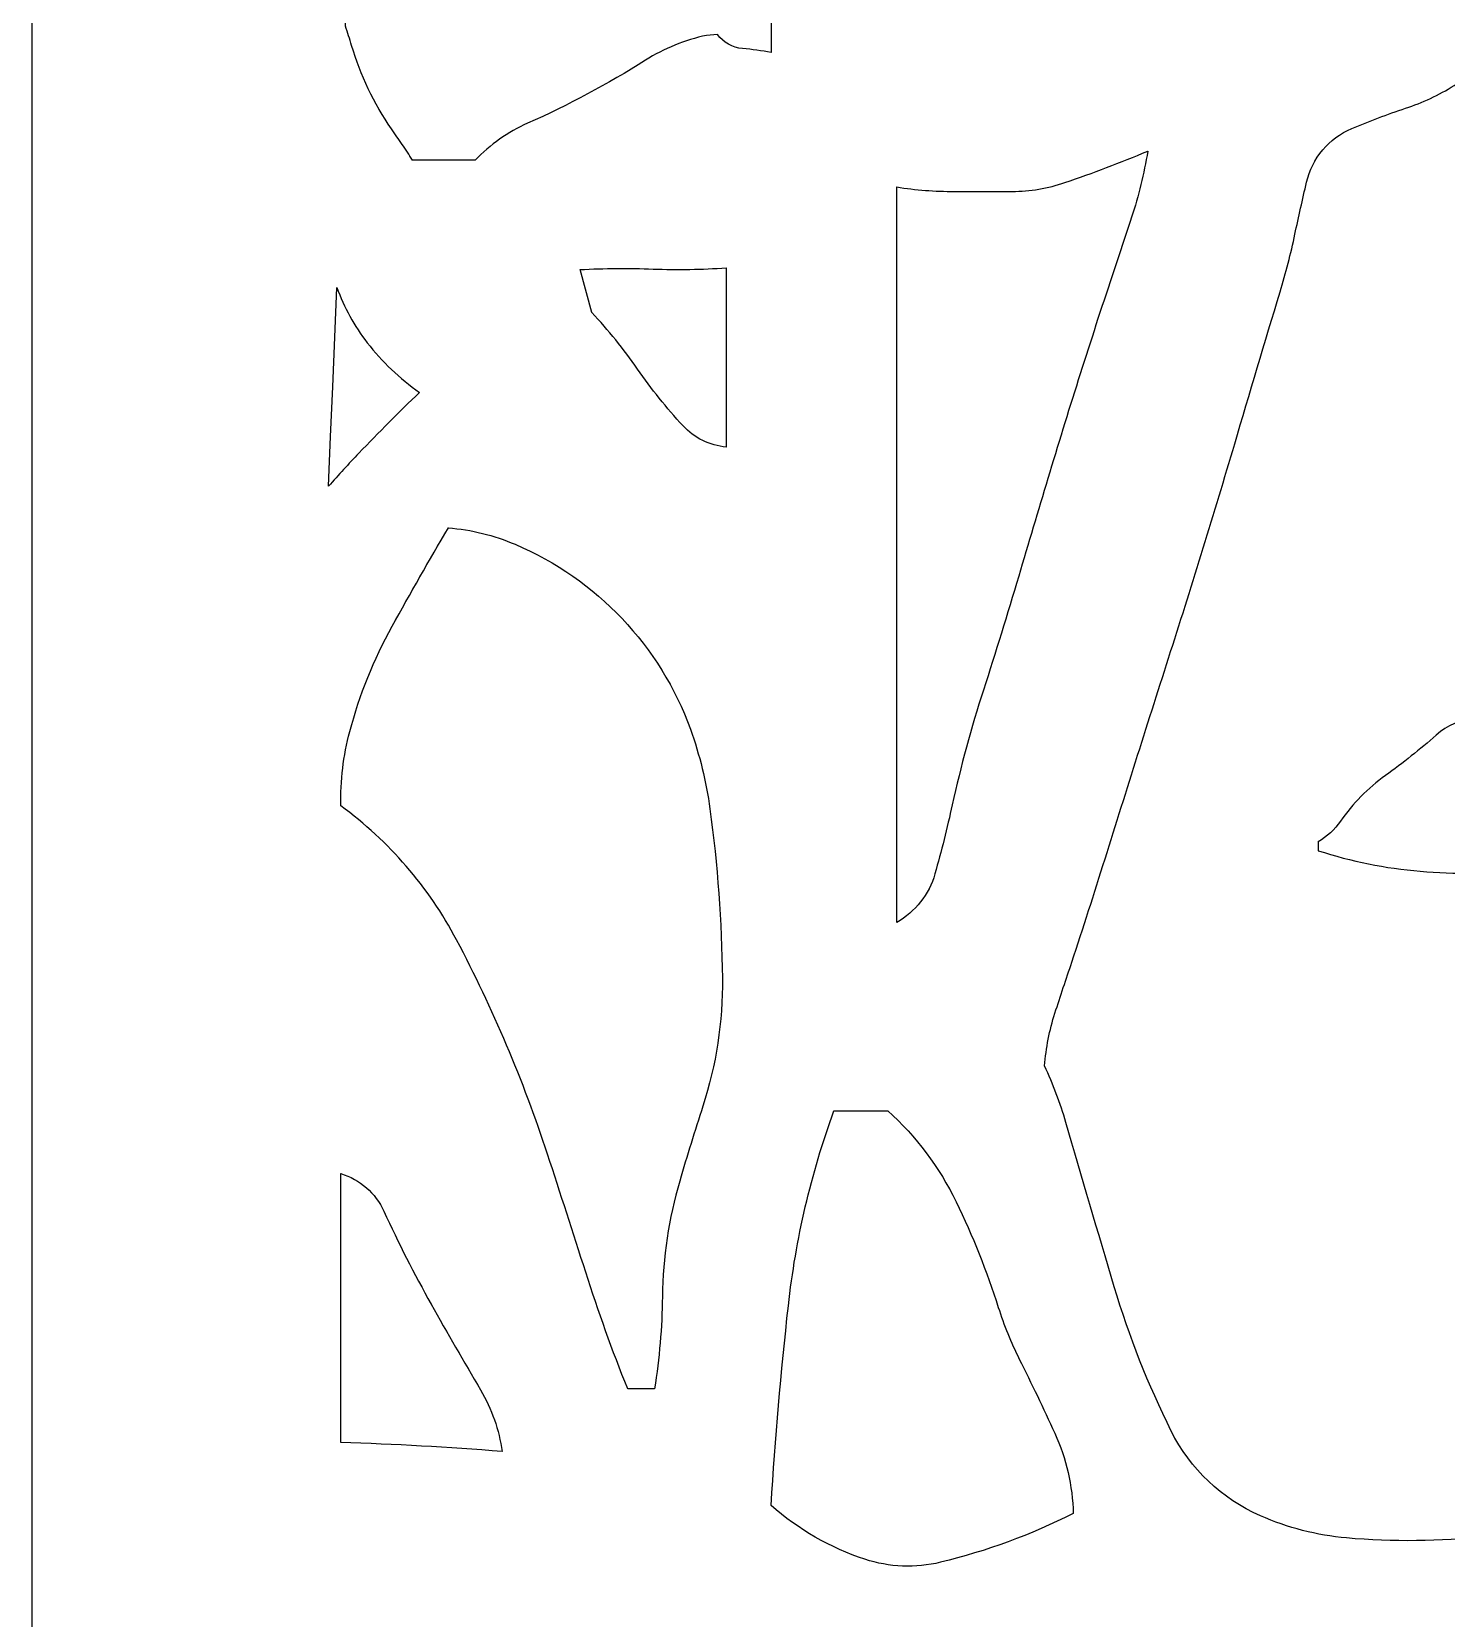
# Model space of a CAD drawing. Header units: centimetres. Extents: x -10 to 9.6, y -3.4 to 11.2.
# Drawn here: x -10.039 to -6.315, y 1.969 to 6.145 of the extents above; entities that cross this region are included whole.
import ezdxf

# ---------------------------------------------------------------- set-up
doc = ezdxf.new("R2010")
doc.units = ezdxf.units.CM
doc.header["$MEASUREMENT"] = 0
doc.layers.add('layer 1', color=7, linetype='Continuous')

msp = doc.modelspace()

# ---------------------------------------------------------------- linework, layer by layer
at = {"layer": 'layer 1', "color": 177}
for points, knots in [([(-10.03906, 11.19094), (-10.03906, 11.19094), (-0.70074, 11.19094), (-0.70074, 11.19094), (-0.70074, 11.19094), (-0.70074, 11.19094), (-0.70074, -3.4475), (-0.70074, -3.4475), (-0.70074, -3.4475), (-0.70074, -3.4475), (-10.03906, -3.4475), (-10.03906, -3.4475), (-10.03906, -3.4475), (-10.03906, -3.4475), (-10.03906, 11.19094), (-10.03906, 11.19094)], [0, 0, 0, 0, 0.2, 0.2, 0.2, 0.2, 0.4, 0.4, 0.4, 0.4, 0.6, 0.6, 0.6, 0.6, 1, 1, 1, 1]), ([(-9.03668, 5.80756), (-9.03668, 5.80756), (-8.87138, 5.80756), (-8.87138, 5.80756), (-8.87138, 5.80756), (-8.83217, 5.84849), (-8.78536, 5.88141), (-8.73358, 5.90447), (-8.73358, 5.90447), (-8.62632, 5.95224), (-8.52265, 6.00768), (-8.42337, 6.07037), (-8.42337, 6.07037), (-8.374, 6.10154), (-8.31945, 6.12368), (-8.26233, 6.13574), (-8.26233, 6.13574), (-8.26233, 6.13574), (-8.234, 6.13811), (-8.234, 6.13811), (-8.234, 6.13811), (-8.21809, 6.11693), (-8.19399, 6.1035), (-8.16762, 6.1011), (-8.16762, 6.1011), (-8.14238, 6.09881), (-8.11725, 6.09538), (-8.09232, 6.09084), (-8.09232, 6.09084), (-8.09232, 6.09084), (-8.09232, 6.44495), (-8.09232, 6.44495), (-8.09232, 6.44495), (-8.15776, 6.47949), (-8.21881, 6.52181), (-8.27412, 6.57098), (-8.27412, 6.57098), (-8.37287, 6.65874), (-8.46397, 6.75479), (-8.54639, 6.85804), (-8.54639, 6.85804), (-8.6359, 6.97017), (-8.70996, 7.09385), (-8.76655, 7.22569), (-8.76655, 7.22569), (-8.84579, 7.41032), (-8.92095, 7.59667), (-8.99199, 7.7846), (-8.99199, 7.7846), (-9.01757, 7.85237), (-9.04735, 7.91848), (-9.08112, 7.98255), (-9.08112, 7.98255), (-9.1111, 8.03938), (-9.16343, 8.08105), (-9.22554, 8.09748), (-9.22554, 8.09748), (-9.22554, 8.09748), (-9.21308, 6.15997), (-9.21308, 6.15997), (-9.21308, 6.15997), (-9.20727, 6.14317), (-9.20185, 6.12625), (-9.19682, 6.1092), (-9.19682, 6.1092), (-9.17368, 6.03085), (-9.13821, 5.95669), (-9.09173, 5.8895), (-9.09173, 5.8895), (-9.08237, 5.87597), (-9.07299, 5.86245), (-9.0636, 5.84893), (-9.0636, 5.84893), (-9.05421, 5.83542), (-9.04523, 5.82162), (-9.03668, 5.80756)], [0, 0, 0, 0, 0.05, 0.05, 0.05, 0.05, 0.1, 0.1, 0.1, 0.1, 0.15, 0.15, 0.15, 0.15, 0.2, 0.2, 0.2, 0.2, 0.25, 0.25, 0.25, 0.25, 0.3, 0.3, 0.3, 0.3, 0.35, 0.35, 0.35, 0.35, 0.4, 0.4, 0.4, 0.4, 0.45, 0.45, 0.45, 0.45, 0.5, 0.5, 0.5, 0.5, 0.55, 0.55, 0.55, 0.55, 0.6, 0.6, 0.6, 0.6, 0.65, 0.65, 0.65, 0.65, 0.7, 0.7, 0.7, 0.7, 0.75, 0.75, 0.75, 0.75, 0.8, 0.8, 0.8, 0.8, 0.85, 0.85, 0.85, 0.85, 0.9, 0.9, 0.9, 0.9, 1, 1, 1, 1]), ([(-6.65227, 4.01338), (-6.62888, 4.02683), (-6.60877, 4.04529), (-6.59337, 4.06745), (-6.59337, 4.06745), (-6.56111, 4.11389), (-6.52114, 4.15448), (-6.4752, 4.18746), (-6.4752, 4.18746), (-6.42883, 4.22072), (-6.38417, 4.25628), (-6.34136, 4.29402), (-6.34136, 4.29402), (-6.31262, 4.31936), (-6.27683, 4.33538), (-6.23877, 4.33994), (-6.23877, 4.33994), (-6.20288, 4.34424), (-6.16685, 4.34731), (-6.13075, 4.34915), (-6.13075, 4.34915), (-6.09439, 4.351), (-6.05862, 4.35908), (-6.02499, 4.37305), (-6.02499, 4.37305), (-5.925, 4.41459), (-5.83086, 4.46897), (-5.74494, 4.53487), (-5.74494, 4.53487), (-5.71953, 4.55435), (-5.69111, 4.56958), (-5.66082, 4.57995), (-5.66082, 4.57995), (-5.66304, 4.70762), (-5.67635, 4.83484), (-5.7006, 4.9602), (-5.7006, 4.9602), (-5.74949, 5.2129), (-5.82158, 5.46049), (-5.91599, 5.69993), (-5.91599, 5.69993), (-5.96294, 5.81901), (-6.01972, 5.93395), (-6.08575, 6.04361), (-6.08575, 6.04361), (-6.15787, 6.05671), (-6.23224, 6.04252), (-6.29445, 6.00375), (-6.29445, 6.00375), (-6.3345, 5.9788), (-6.37743, 5.95872), (-6.42226, 5.94397), (-6.42226, 5.94397), (-6.47016, 5.9282), (-6.51737, 5.91043), (-6.56379, 5.89071), (-6.56379, 5.89071), (-6.62377, 5.86521), (-6.66796, 5.81269), (-6.68277, 5.74923), (-6.68277, 5.74923), (-6.6934, 5.70373), (-6.70359, 5.65811), (-6.71333, 5.6124), (-6.71333, 5.6124), (-6.72424, 5.56134), (-6.73727, 5.51076), (-6.75237, 5.46078), (-6.75237, 5.46078), (-6.79265, 5.32751), (-6.83252, 5.19412), (-6.87196, 5.0606), (-6.87196, 5.0606), (-6.92609, 4.87766), (-6.98228, 4.69534), (-7.04051, 4.51367), (-7.04051, 4.51367), (-7.09873, 4.33201), (-7.15635, 4.15014), (-7.21337, 3.96809), (-7.21337, 3.96809), (-7.24186, 3.87734), (-7.27095, 3.78676), (-7.30061, 3.69637), (-7.30061, 3.69637), (-7.31578, 3.65171), (-7.33062, 3.60694), (-7.34514, 3.56208), (-7.34514, 3.56208), (-7.35971, 3.51705), (-7.36883, 3.47043), (-7.3723, 3.42323), (-7.3723, 3.42323), (-7.34994, 3.37512), (-7.33126, 3.32538), (-7.31642, 3.27444), (-7.31642, 3.27444), (-7.27437, 3.13015), (-7.23191, 2.98597), (-7.18903, 2.84192), (-7.18903, 2.84192), (-7.15011, 2.71117), (-7.09986, 2.58409), (-7.03882, 2.4621), (-7.03882, 2.4621), (-6.98905, 2.36265), (-6.90614, 2.28378), (-6.80431, 2.23909), (-6.80431, 2.23909), (-6.73228, 2.20746), (-6.65561, 2.18774), (-6.57725, 2.1807), (-6.57725, 2.1807), (-6.45503, 2.16972), (-6.33203, 2.17125), (-6.21013, 2.18526), (-6.21013, 2.18526), (-6.10773, 2.19704), (-6.00613, 2.21488), (-5.90584, 2.23868), (-5.90584, 2.23868), (-5.80508, 2.2626), (-5.70848, 2.30143), (-5.61921, 2.35392), (-5.61921, 2.35392), (-5.537, 2.40225), (-5.45754, 2.45509), (-5.3812, 2.51223), (-5.3812, 2.51223), (-5.30483, 2.56937), (-5.22471, 2.62135), (-5.14139, 2.66779), (-5.14139, 2.66779), (-5.13488, 2.74834), (-5.13524, 2.82929), (-5.14247, 2.90978), (-5.14247, 2.90978), (-5.16765, 3.19006), (-5.24328, 3.46339), (-5.36578, 3.71674), (-5.36578, 3.71674), (-5.41801, 3.82476), (-5.48555, 3.92465), (-5.56633, 4.01338), (-5.56633, 4.01338), (-5.65771, 4.00826), (-5.74857, 3.99636), (-5.83819, 3.97775), (-5.83819, 3.97775), (-5.92774, 3.95916), (-6.01825, 3.94552), (-6.10931, 3.93691), (-6.10931, 3.93691), (-6.20047, 3.92827), (-6.29225, 3.92783), (-6.38349, 3.93561), (-6.38349, 3.93561), (-6.47484, 3.94338), (-6.56503, 3.96155), (-6.65227, 3.98976), (-6.65227, 3.98976), (-6.65227, 3.98976), (-6.65227, 4.01338), (-6.65227, 4.01338), (-6.65227, 4.01338), (-6.65227, 4.01338), (-6.65227, 4.01338), (-6.65227, 4.01338)], [0, 0, 0, 0, 0.0232558, 0.0232558, 0.0232558, 0.0232558, 0.0465116, 0.0465116, 0.0465116, 0.0465116, 0.0697674, 0.0697674, 0.0697674, 0.0697674, 0.0930233, 0.0930233, 0.0930233, 0.0930233, 0.1162791, 0.1162791, 0.1162791, 0.1162791, 0.1395349, 0.1395349, 0.1395349, 0.1395349, 0.1627907, 0.1627907, 0.1627907, 0.1627907, 0.1860465, 0.1860465, 0.1860465, 0.1860465, 0.2093023, 0.2093023, 0.2093023, 0.2093023, 0.2325581, 0.2325581, 0.2325581, 0.2325581, 0.255814, 0.255814, 0.255814, 0.255814, 0.2790698, 0.2790698, 0.2790698, 0.2790698, 0.3023256, 0.3023256, 0.3023256, 0.3023256, 0.3255814, 0.3255814, 0.3255814, 0.3255814, 0.3488372, 0.3488372, 0.3488372, 0.3488372, 0.372093, 0.372093, 0.372093, 0.372093, 0.3953488, 0.3953488, 0.3953488, 0.3953488, 0.4186047, 0.4186047, 0.4186047, 0.4186047, 0.4418605, 0.4418605, 0.4418605, 0.4418605, 0.4651163, 0.4651163, 0.4651163, 0.4651163, 0.4883721, 0.4883721, 0.4883721, 0.4883721, 0.5116279, 0.5116279, 0.5116279, 0.5116279, 0.5348837, 0.5348837, 0.5348837, 0.5348837, 0.5581395, 0.5581395, 0.5581395, 0.5581395, 0.5813953, 0.5813953, 0.5813953, 0.5813953, 0.6046512, 0.6046512, 0.6046512, 0.6046512, 0.627907, 0.627907, 0.627907, 0.627907, 0.6511628, 0.6511628, 0.6511628, 0.6511628, 0.6744186, 0.6744186, 0.6744186, 0.6744186, 0.6976744, 0.6976744, 0.6976744, 0.6976744, 0.7209302, 0.7209302, 0.7209302, 0.7209302, 0.744186, 0.744186, 0.744186, 0.744186, 0.7674419, 0.7674419, 0.7674419, 0.7674419, 0.7906977, 0.7906977, 0.7906977, 0.7906977, 0.8139535, 0.8139535, 0.8139535, 0.8139535, 0.8372093, 0.8372093, 0.8372093, 0.8372093, 0.8604651, 0.8604651, 0.8604651, 0.8604651, 0.8837209, 0.8837209, 0.8837209, 0.8837209, 0.9069767, 0.9069767, 0.9069767, 0.9069767, 0.9302326, 0.9302326, 0.9302326, 0.9302326, 0.9534884, 0.9534884, 0.9534884, 0.9534884, 1, 1, 1, 1]), ([(-7.76187, 5.73678), (-7.76187, 5.73678), (-7.76187, 3.80091), (-7.76187, 3.80091), (-7.76187, 3.80091), (-7.71281, 3.82862), (-7.67666, 3.8745), (-7.66123, 3.9287), (-7.66123, 3.9287), (-7.64414, 3.98873), (-7.62888, 4.04926), (-7.61549, 4.11022), (-7.61549, 4.11022), (-7.59301, 4.21231), (-7.56562, 4.31327), (-7.53343, 4.41273), (-7.53343, 4.41273), (-7.50125, 4.51215), (-7.4703, 4.61194), (-7.4406, 4.71213), (-7.4406, 4.71213), (-7.41512, 4.79807), (-7.38948, 4.88396), (-7.36368, 4.96981), (-7.36368, 4.96981), (-7.31165, 5.14294), (-7.25708, 5.3153), (-7.20001, 5.48684), (-7.20001, 5.48684), (-7.18072, 5.54341), (-7.16184, 5.60012), (-7.14337, 5.65695), (-7.14337, 5.65695), (-7.12487, 5.71388), (-7.11066, 5.77209), (-7.10084, 5.83114), (-7.10084, 5.83114), (-7.17257, 5.80116), (-7.24528, 5.77357), (-7.31884, 5.74844), (-7.31884, 5.74844), (-7.36373, 5.7331), (-7.41085, 5.7252), (-7.45829, 5.72507), (-7.45829, 5.72507), (-7.50896, 5.72492), (-7.55964, 5.72489), (-7.61031, 5.72497), (-7.61031, 5.72497), (-7.66106, 5.72505), (-7.71173, 5.729), (-7.76187, 5.73678), (-7.76187, 5.73678), (-7.76187, 5.73678), (-7.76187, 5.73678), (-7.76187, 5.73678)], [0, 0, 0, 0, 0.0666667, 0.0666667, 0.0666667, 0.0666667, 0.1333333, 0.1333333, 0.1333333, 0.1333333, 0.2, 0.2, 0.2, 0.2, 0.2666667, 0.2666667, 0.2666667, 0.2666667, 0.3333333, 0.3333333, 0.3333333, 0.3333333, 0.4, 0.4, 0.4, 0.4, 0.4666667, 0.4666667, 0.4666667, 0.4666667, 0.5333333, 0.5333333, 0.5333333, 0.5333333, 0.6, 0.6, 0.6, 0.6, 0.6666667, 0.6666667, 0.6666667, 0.6666667, 0.7333333, 0.7333333, 0.7333333, 0.7333333, 0.8, 0.8, 0.8, 0.8, 0.8666667, 0.8666667, 0.8666667, 0.8666667, 1, 1, 1, 1]), ([(-8.21041, 5.5243), (-8.27445, 5.51945), (-8.33872, 5.51832), (-8.40289, 5.5209), (-8.40289, 5.5209), (-8.46704, 5.52347), (-8.53128, 5.5229), (-8.59538, 5.5192), (-8.59538, 5.5192), (-8.59538, 5.5192), (-8.56452, 5.40622), (-8.56452, 5.40622), (-8.56452, 5.40622), (-8.52072, 5.35975), (-8.48048, 5.31005), (-8.44414, 5.25754), (-8.44414, 5.25754), (-8.40781, 5.20503), (-8.3678, 5.15516), (-8.3244, 5.10833), (-8.3244, 5.10833), (-8.29462, 5.07618), (-8.25404, 5.05616), (-8.21041, 5.05211), (-8.21041, 5.05211), (-8.21041, 5.05211), (-8.21041, 5.5243), (-8.21041, 5.5243)], [0, 0, 0, 0, 0.125, 0.125, 0.125, 0.125, 0.25, 0.25, 0.25, 0.25, 0.375, 0.375, 0.375, 0.375, 0.5, 0.5, 0.5, 0.5, 0.625, 0.625, 0.625, 0.625, 0.75, 0.75, 0.75, 0.75, 1, 1, 1, 1]), ([(-9.01793, 5.19611), (-9.0701, 5.23263), (-9.11659, 5.27669), (-9.15585, 5.32683), (-9.15585, 5.32683), (-9.18948, 5.37105), (-9.21643, 5.42), (-9.23581, 5.47207), (-9.23581, 5.47207), (-9.23581, 5.47207), (-9.24123, 5.34136), (-9.24123, 5.34136), (-9.24123, 5.34136), (-9.24123, 5.34136), (-9.24667, 5.21064), (-9.24667, 5.21064), (-9.24667, 5.21064), (-9.24667, 5.21064), (-9.25211, 5.07993), (-9.25211, 5.07993), (-9.25211, 5.07993), (-9.25211, 5.07993), (-9.25752, 4.94921), (-9.25752, 4.94921), (-9.25752, 4.94921), (-9.2314, 4.9787), (-9.20479, 5.00776), (-9.1777, 5.03636), (-9.1777, 5.03636), (-9.12562, 5.09076), (-9.07235, 5.14403), (-9.01793, 5.19611), (-9.01793, 5.19611), (-9.01793, 5.19611), (-9.01793, 5.19611), (-9.01793, 5.19611)], [0, 0, 0, 0, 0.1, 0.1, 0.1, 0.1, 0.2, 0.2, 0.2, 0.2, 0.3, 0.3, 0.3, 0.3, 0.4, 0.4, 0.4, 0.4, 0.5, 0.5, 0.5, 0.5, 0.6, 0.6, 0.6, 0.6, 0.7, 0.7, 0.7, 0.7, 0.8, 0.8, 0.8, 0.8, 1, 1, 1, 1]), ([(-8.47003, 2.57335), (-8.47003, 2.57335), (-8.39927, 2.57335), (-8.39927, 2.57335), (-8.39927, 2.57335), (-8.38645, 2.65361), (-8.37955, 2.73471), (-8.37866, 2.81598), (-8.37866, 2.81598), (-8.37752, 2.91901), (-8.36217, 3.02141), (-8.33306, 3.12024), (-8.33306, 3.12024), (-8.31365, 3.18617), (-8.29334, 3.25184), (-8.27215, 3.31723), (-8.27215, 3.31723), (-8.23691, 3.42595), (-8.21958, 3.53965), (-8.22083, 3.65393), (-8.22083, 3.65393), (-8.22246, 3.80318), (-8.23337, 3.95216), (-8.25352, 4.10005), (-8.25352, 4.10005), (-8.26324, 4.1714), (-8.28041, 4.24153), (-8.30477, 4.3093), (-8.30477, 4.3093), (-8.3846, 4.52853), (-8.55156, 4.70477), (-8.76621, 4.79618), (-8.76621, 4.79618), (-8.82217, 4.82002), (-8.88158, 4.83469), (-8.9422, 4.83964), (-8.9422, 4.83964), (-8.99276, 4.75396), (-9.0421, 4.66757), (-9.09021, 4.58049), (-9.09021, 4.58049), (-9.13851, 4.49308), (-9.17592, 4.40011), (-9.20164, 4.30362), (-9.20164, 4.30362), (-9.21865, 4.23979), (-9.22669, 4.17391), (-9.22555, 4.10787), (-9.22555, 4.10787), (-9.09834, 4.01486), (-8.99396, 3.89404), (-8.92039, 3.7547), (-8.92039, 3.7547), (-8.8249, 3.57385), (-8.74484, 3.38524), (-8.68107, 3.19093), (-8.68107, 3.19093), (-8.64714, 3.08756), (-8.61363, 2.98406), (-8.58055, 2.88043), (-8.58055, 2.88043), (-8.54744, 2.77676), (-8.51058, 2.67434), (-8.47003, 2.57334), (-8.47003, 2.57334), (-8.47003, 2.57334), (-8.47003, 2.57335), (-8.47003, 2.57335)], [0, 0, 0, 0, 0.0555556, 0.0555556, 0.0555556, 0.0555556, 0.1111111, 0.1111111, 0.1111111, 0.1111111, 0.1666667, 0.1666667, 0.1666667, 0.1666667, 0.2222222, 0.2222222, 0.2222222, 0.2222222, 0.2777778, 0.2777778, 0.2777778, 0.2777778, 0.3333333, 0.3333333, 0.3333333, 0.3333333, 0.3888889, 0.3888889, 0.3888889, 0.3888889, 0.4444444, 0.4444444, 0.4444444, 0.4444444, 0.5, 0.5, 0.5, 0.5, 0.5555556, 0.5555556, 0.5555556, 0.5555556, 0.6111111, 0.6111111, 0.6111111, 0.6111111, 0.6666667, 0.6666667, 0.6666667, 0.6666667, 0.7222222, 0.7222222, 0.7222222, 0.7222222, 0.7777778, 0.7777778, 0.7777778, 0.7777778, 0.8333333, 0.8333333, 0.8333333, 0.8333333, 0.8888889, 0.8888889, 0.8888889, 0.8888889, 1, 1, 1, 1]), ([(-7.92711, 3.30518), (-7.98736, 3.13939), (-8.02762, 2.96706), (-8.04703, 2.79174), (-8.04703, 2.79174), (-8.06637, 2.61702), (-8.08147, 2.44187), (-8.09232, 2.26643), (-8.09232, 2.26643), (-8.02057, 2.20275), (-7.93654, 2.15448), (-7.84538, 2.12458), (-7.84538, 2.12458), (-7.78115, 2.10352), (-7.71236, 2.10077), (-7.64666, 2.11665), (-7.64666, 2.11665), (-7.52556, 2.14592), (-7.40823, 2.18896), (-7.29693, 2.24495), (-7.29693, 2.24495), (-7.29884, 2.31792), (-7.31539, 2.38974), (-7.34562, 2.45618), (-7.34562, 2.45618), (-7.37554, 2.52196), (-7.40671, 2.58717), (-7.43911, 2.65177), (-7.43911, 2.65177), (-7.46108, 2.69558), (-7.47957, 2.74106), (-7.4944, 2.78777), (-7.4944, 2.78777), (-7.52467, 2.88302), (-7.56177, 2.97597), (-7.60545, 3.06587), (-7.60545, 3.06587), (-7.64948, 3.15652), (-7.71059, 3.23776), (-7.78548, 3.30518), (-7.78548, 3.30518), (-7.78548, 3.30518), (-7.92711, 3.30518), (-7.92711, 3.30518), (-7.92711, 3.30518), (-7.92711, 3.30518), (-7.92711, 3.30518), (-7.92711, 3.30518)], [0, 0, 0, 0, 0.0769231, 0.0769231, 0.0769231, 0.0769231, 0.1538462, 0.1538462, 0.1538462, 0.1538462, 0.2307692, 0.2307692, 0.2307692, 0.2307692, 0.3076923, 0.3076923, 0.3076923, 0.3076923, 0.3846154, 0.3846154, 0.3846154, 0.3846154, 0.4615385, 0.4615385, 0.4615385, 0.4615385, 0.5384615, 0.5384615, 0.5384615, 0.5384615, 0.6153846, 0.6153846, 0.6153846, 0.6153846, 0.6923077, 0.6923077, 0.6923077, 0.6923077, 0.7692308, 0.7692308, 0.7692308, 0.7692308, 0.8461538, 0.8461538, 0.8461538, 0.8461538, 1, 1, 1, 1]), ([(-9.22555, 2.43175), (-9.08372, 2.42747), (-8.94203, 2.41959), (-8.80061, 2.40813), (-8.80061, 2.40813), (-8.80867, 2.46536), (-8.82795, 2.52043), (-8.85736, 2.5702), (-8.85736, 2.5702), (-8.90159, 2.64505), (-8.94497, 2.72042), (-8.98748, 2.79628), (-8.98748, 2.79628), (-9.03218, 2.87605), (-9.07369, 2.95758), (-9.11189, 3.04066), (-9.11189, 3.04066), (-9.13388, 3.08846), (-9.17521, 3.12455), (-9.22554, 3.13989), (-9.22554, 3.13989), (-9.22554, 3.13989), (-9.22554, 2.43175), (-9.22554, 2.43175), (-9.22554, 2.43175), (-9.22554, 2.43175), (-9.22555, 2.43175), (-9.22555, 2.43175)], [0, 0, 0, 0, 0.125, 0.125, 0.125, 0.125, 0.25, 0.25, 0.25, 0.25, 0.375, 0.375, 0.375, 0.375, 0.5, 0.5, 0.5, 0.5, 0.625, 0.625, 0.625, 0.625, 0.75, 0.75, 0.75, 0.75, 1, 1, 1, 1])]:
    msp.add_open_spline(points, degree=3, knots=knots, dxfattribs=at)
at = {"layer": 'layer 1', "lineweight": 9}
for points, knots in [([(-10.03906, 11.19094), (-10.03906, 11.19094), (-0.70074, 11.19094), (-0.70074, 11.19094), (-0.70074, 11.19094), (-0.70074, 11.19094), (-0.70074, -3.4475), (-0.70074, -3.4475), (-0.70074, -3.4475), (-0.70074, -3.4475), (-10.03906, -3.4475), (-10.03906, -3.4475), (-10.03906, -3.4475), (-10.03906, -3.4475), (-10.03906, 11.19094), (-10.03906, 11.19094)], [0, 0, 0, 0, 0.2, 0.2, 0.2, 0.2, 0.4, 0.4, 0.4, 0.4, 0.6, 0.6, 0.6, 0.6, 1, 1, 1, 1]), ([(-9.03668, 5.80756), (-9.03668, 5.80756), (-8.87138, 5.80756), (-8.87138, 5.80756), (-8.87138, 5.80756), (-8.83217, 5.84849), (-8.78536, 5.88141), (-8.73358, 5.90447), (-8.73358, 5.90447), (-8.62632, 5.95224), (-8.52265, 6.00768), (-8.42337, 6.07037), (-8.42337, 6.07037), (-8.374, 6.10154), (-8.31945, 6.12368), (-8.26233, 6.13574), (-8.26233, 6.13574), (-8.26233, 6.13574), (-8.234, 6.13811), (-8.234, 6.13811), (-8.234, 6.13811), (-8.21809, 6.11693), (-8.19399, 6.1035), (-8.16762, 6.1011), (-8.16762, 6.1011), (-8.14238, 6.09881), (-8.11725, 6.09538), (-8.09232, 6.09084), (-8.09232, 6.09084), (-8.09232, 6.09084), (-8.09232, 6.44495), (-8.09232, 6.44495), (-8.09232, 6.44495), (-8.15776, 6.47949), (-8.21881, 6.52181), (-8.27412, 6.57098), (-8.27412, 6.57098), (-8.37287, 6.65874), (-8.46397, 6.75479), (-8.54639, 6.85804), (-8.54639, 6.85804), (-8.6359, 6.97017), (-8.70996, 7.09385), (-8.76655, 7.22569), (-8.76655, 7.22569), (-8.84579, 7.41032), (-8.92095, 7.59667), (-8.99199, 7.7846), (-8.99199, 7.7846), (-9.01757, 7.85237), (-9.04735, 7.91848), (-9.08112, 7.98255), (-9.08112, 7.98255), (-9.1111, 8.03938), (-9.16343, 8.08105), (-9.22554, 8.09748), (-9.22554, 8.09748), (-9.22554, 8.09748), (-9.21308, 6.15997), (-9.21308, 6.15997), (-9.21308, 6.15997), (-9.20727, 6.14317), (-9.20185, 6.12625), (-9.19682, 6.1092), (-9.19682, 6.1092), (-9.17368, 6.03085), (-9.13821, 5.95669), (-9.09173, 5.8895), (-9.09173, 5.8895), (-9.08237, 5.87597), (-9.07299, 5.86245), (-9.0636, 5.84893), (-9.0636, 5.84893), (-9.05421, 5.83542), (-9.04523, 5.82162), (-9.03668, 5.80756)], [0, 0, 0, 0, 0.05, 0.05, 0.05, 0.05, 0.1, 0.1, 0.1, 0.1, 0.15, 0.15, 0.15, 0.15, 0.2, 0.2, 0.2, 0.2, 0.25, 0.25, 0.25, 0.25, 0.3, 0.3, 0.3, 0.3, 0.35, 0.35, 0.35, 0.35, 0.4, 0.4, 0.4, 0.4, 0.45, 0.45, 0.45, 0.45, 0.5, 0.5, 0.5, 0.5, 0.55, 0.55, 0.55, 0.55, 0.6, 0.6, 0.6, 0.6, 0.65, 0.65, 0.65, 0.65, 0.7, 0.7, 0.7, 0.7, 0.75, 0.75, 0.75, 0.75, 0.8, 0.8, 0.8, 0.8, 0.85, 0.85, 0.85, 0.85, 0.9, 0.9, 0.9, 0.9, 1, 1, 1, 1]), ([(-6.65227, 4.01338), (-6.62888, 4.02683), (-6.60877, 4.04529), (-6.59337, 4.06745), (-6.59337, 4.06745), (-6.56111, 4.11389), (-6.52114, 4.15448), (-6.4752, 4.18746), (-6.4752, 4.18746), (-6.42883, 4.22072), (-6.38417, 4.25628), (-6.34136, 4.29402), (-6.34136, 4.29402), (-6.31262, 4.31936), (-6.27683, 4.33538), (-6.23877, 4.33994), (-6.23877, 4.33994), (-6.20288, 4.34424), (-6.16685, 4.34731), (-6.13075, 4.34915), (-6.13075, 4.34915), (-6.09439, 4.351), (-6.05862, 4.35908), (-6.02499, 4.37305), (-6.02499, 4.37305), (-5.925, 4.41459), (-5.83086, 4.46897), (-5.74494, 4.53487), (-5.74494, 4.53487), (-5.71953, 4.55435), (-5.69111, 4.56958), (-5.66082, 4.57995), (-5.66082, 4.57995), (-5.66304, 4.70762), (-5.67635, 4.83484), (-5.7006, 4.9602), (-5.7006, 4.9602), (-5.74949, 5.2129), (-5.82158, 5.46049), (-5.91599, 5.69993), (-5.91599, 5.69993), (-5.96294, 5.81901), (-6.01972, 5.93395), (-6.08575, 6.04361), (-6.08575, 6.04361), (-6.15787, 6.05671), (-6.23224, 6.04252), (-6.29445, 6.00375), (-6.29445, 6.00375), (-6.3345, 5.9788), (-6.37743, 5.95872), (-6.42226, 5.94397), (-6.42226, 5.94397), (-6.47016, 5.9282), (-6.51737, 5.91043), (-6.56379, 5.89071), (-6.56379, 5.89071), (-6.62377, 5.86521), (-6.66796, 5.81269), (-6.68277, 5.74923), (-6.68277, 5.74923), (-6.6934, 5.70373), (-6.70359, 5.65811), (-6.71333, 5.6124), (-6.71333, 5.6124), (-6.72424, 5.56134), (-6.73727, 5.51076), (-6.75237, 5.46078), (-6.75237, 5.46078), (-6.79265, 5.32751), (-6.83252, 5.19412), (-6.87196, 5.0606), (-6.87196, 5.0606), (-6.92609, 4.87766), (-6.98228, 4.69534), (-7.04051, 4.51367), (-7.04051, 4.51367), (-7.09873, 4.33201), (-7.15635, 4.15014), (-7.21337, 3.96809), (-7.21337, 3.96809), (-7.24186, 3.87734), (-7.27095, 3.78676), (-7.30061, 3.69637), (-7.30061, 3.69637), (-7.31578, 3.65171), (-7.33062, 3.60694), (-7.34514, 3.56208), (-7.34514, 3.56208), (-7.35971, 3.51705), (-7.36883, 3.47043), (-7.3723, 3.42323), (-7.3723, 3.42323), (-7.34994, 3.37512), (-7.33126, 3.32538), (-7.31642, 3.27444), (-7.31642, 3.27444), (-7.27437, 3.13015), (-7.23191, 2.98597), (-7.18903, 2.84192), (-7.18903, 2.84192), (-7.15011, 2.71117), (-7.09986, 2.58409), (-7.03882, 2.4621), (-7.03882, 2.4621), (-6.98905, 2.36265), (-6.90614, 2.28378), (-6.80431, 2.23909), (-6.80431, 2.23909), (-6.73228, 2.20746), (-6.65561, 2.18774), (-6.57725, 2.1807), (-6.57725, 2.1807), (-6.45503, 2.16972), (-6.33203, 2.17125), (-6.21013, 2.18526), (-6.21013, 2.18526), (-6.10773, 2.19704), (-6.00613, 2.21488), (-5.90584, 2.23868), (-5.90584, 2.23868), (-5.80508, 2.2626), (-5.70848, 2.30143), (-5.61921, 2.35392), (-5.61921, 2.35392), (-5.537, 2.40225), (-5.45754, 2.45509), (-5.3812, 2.51223), (-5.3812, 2.51223), (-5.30483, 2.56937), (-5.22471, 2.62135), (-5.14139, 2.66779), (-5.14139, 2.66779), (-5.13488, 2.74834), (-5.13524, 2.82929), (-5.14247, 2.90978), (-5.14247, 2.90978), (-5.16765, 3.19006), (-5.24328, 3.46339), (-5.36578, 3.71674), (-5.36578, 3.71674), (-5.41801, 3.82476), (-5.48555, 3.92465), (-5.56633, 4.01338), (-5.56633, 4.01338), (-5.65771, 4.00826), (-5.74857, 3.99636), (-5.83819, 3.97775), (-5.83819, 3.97775), (-5.92774, 3.95916), (-6.01825, 3.94552), (-6.10931, 3.93691), (-6.10931, 3.93691), (-6.20047, 3.92827), (-6.29225, 3.92783), (-6.38349, 3.93561), (-6.38349, 3.93561), (-6.47484, 3.94338), (-6.56503, 3.96155), (-6.65227, 3.98976), (-6.65227, 3.98976), (-6.65227, 3.98976), (-6.65227, 4.01338), (-6.65227, 4.01338)], [0, 0, 0, 0, 0.0238095, 0.0238095, 0.0238095, 0.0238095, 0.047619, 0.047619, 0.047619, 0.047619, 0.0714286, 0.0714286, 0.0714286, 0.0714286, 0.0952381, 0.0952381, 0.0952381, 0.0952381, 0.1190476, 0.1190476, 0.1190476, 0.1190476, 0.1428571, 0.1428571, 0.1428571, 0.1428571, 0.1666667, 0.1666667, 0.1666667, 0.1666667, 0.1904762, 0.1904762, 0.1904762, 0.1904762, 0.2142857, 0.2142857, 0.2142857, 0.2142857, 0.2380952, 0.2380952, 0.2380952, 0.2380952, 0.2619048, 0.2619048, 0.2619048, 0.2619048, 0.2857143, 0.2857143, 0.2857143, 0.2857143, 0.3095238, 0.3095238, 0.3095238, 0.3095238, 0.3333333, 0.3333333, 0.3333333, 0.3333333, 0.3571429, 0.3571429, 0.3571429, 0.3571429, 0.3809524, 0.3809524, 0.3809524, 0.3809524, 0.4047619, 0.4047619, 0.4047619, 0.4047619, 0.4285714, 0.4285714, 0.4285714, 0.4285714, 0.452381, 0.452381, 0.452381, 0.452381, 0.4761905, 0.4761905, 0.4761905, 0.4761905, 0.5, 0.5, 0.5, 0.5, 0.5238095, 0.5238095, 0.5238095, 0.5238095, 0.547619, 0.547619, 0.547619, 0.547619, 0.5714286, 0.5714286, 0.5714286, 0.5714286, 0.5952381, 0.5952381, 0.5952381, 0.5952381, 0.6190476, 0.6190476, 0.6190476, 0.6190476, 0.6428571, 0.6428571, 0.6428571, 0.6428571, 0.6666667, 0.6666667, 0.6666667, 0.6666667, 0.6904762, 0.6904762, 0.6904762, 0.6904762, 0.7142857, 0.7142857, 0.7142857, 0.7142857, 0.7380952, 0.7380952, 0.7380952, 0.7380952, 0.7619048, 0.7619048, 0.7619048, 0.7619048, 0.7857143, 0.7857143, 0.7857143, 0.7857143, 0.8095238, 0.8095238, 0.8095238, 0.8095238, 0.8333333, 0.8333333, 0.8333333, 0.8333333, 0.8571429, 0.8571429, 0.8571429, 0.8571429, 0.8809524, 0.8809524, 0.8809524, 0.8809524, 0.9047619, 0.9047619, 0.9047619, 0.9047619, 0.9285714, 0.9285714, 0.9285714, 0.9285714, 0.952381, 0.952381, 0.952381, 0.952381, 1, 1, 1, 1]), ([(-7.76187, 5.73678), (-7.76187, 5.73678), (-7.76187, 3.80091), (-7.76187, 3.80091), (-7.76187, 3.80091), (-7.71281, 3.82862), (-7.67666, 3.8745), (-7.66123, 3.9287), (-7.66123, 3.9287), (-7.64414, 3.98873), (-7.62888, 4.04926), (-7.61549, 4.11022), (-7.61549, 4.11022), (-7.59301, 4.21231), (-7.56562, 4.31327), (-7.53343, 4.41273), (-7.53343, 4.41273), (-7.50125, 4.51215), (-7.4703, 4.61194), (-7.4406, 4.71213), (-7.4406, 4.71213), (-7.41512, 4.79807), (-7.38948, 4.88396), (-7.36368, 4.96981), (-7.36368, 4.96981), (-7.31165, 5.14294), (-7.25708, 5.3153), (-7.20001, 5.48684), (-7.20001, 5.48684), (-7.18072, 5.54341), (-7.16184, 5.60012), (-7.14337, 5.65695), (-7.14337, 5.65695), (-7.12487, 5.71388), (-7.11066, 5.77209), (-7.10084, 5.83114), (-7.10084, 5.83114), (-7.17257, 5.80116), (-7.24528, 5.77357), (-7.31884, 5.74844), (-7.31884, 5.74844), (-7.36373, 5.7331), (-7.41085, 5.7252), (-7.45829, 5.72507), (-7.45829, 5.72507), (-7.50896, 5.72492), (-7.55964, 5.72489), (-7.61031, 5.72497), (-7.61031, 5.72497), (-7.66106, 5.72505), (-7.71173, 5.729), (-7.76187, 5.73678)], [0, 0, 0, 0, 0.0714286, 0.0714286, 0.0714286, 0.0714286, 0.1428571, 0.1428571, 0.1428571, 0.1428571, 0.2142857, 0.2142857, 0.2142857, 0.2142857, 0.2857143, 0.2857143, 0.2857143, 0.2857143, 0.3571429, 0.3571429, 0.3571429, 0.3571429, 0.4285714, 0.4285714, 0.4285714, 0.4285714, 0.5, 0.5, 0.5, 0.5, 0.5714286, 0.5714286, 0.5714286, 0.5714286, 0.6428571, 0.6428571, 0.6428571, 0.6428571, 0.7142857, 0.7142857, 0.7142857, 0.7142857, 0.7857143, 0.7857143, 0.7857143, 0.7857143, 0.8571429, 0.8571429, 0.8571429, 0.8571429, 1, 1, 1, 1]), ([(-8.21041, 5.5243), (-8.27445, 5.51945), (-8.33872, 5.51832), (-8.40289, 5.5209), (-8.40289, 5.5209), (-8.46704, 5.52347), (-8.53128, 5.5229), (-8.59538, 5.5192), (-8.59538, 5.5192), (-8.59538, 5.5192), (-8.56452, 5.40622), (-8.56452, 5.40622), (-8.56452, 5.40622), (-8.52072, 5.35975), (-8.48048, 5.31005), (-8.44414, 5.25754), (-8.44414, 5.25754), (-8.40781, 5.20503), (-8.3678, 5.15516), (-8.3244, 5.10833), (-8.3244, 5.10833), (-8.29462, 5.07618), (-8.25404, 5.05616), (-8.21041, 5.05211), (-8.21041, 5.05211), (-8.21041, 5.05211), (-8.21041, 5.5243), (-8.21041, 5.5243)], [0, 0, 0, 0, 0.125, 0.125, 0.125, 0.125, 0.25, 0.25, 0.25, 0.25, 0.375, 0.375, 0.375, 0.375, 0.5, 0.5, 0.5, 0.5, 0.625, 0.625, 0.625, 0.625, 0.75, 0.75, 0.75, 0.75, 1, 1, 1, 1]), ([(-9.01793, 5.19611), (-9.0701, 5.23263), (-9.11659, 5.27669), (-9.15585, 5.32683), (-9.15585, 5.32683), (-9.18948, 5.37105), (-9.21643, 5.42), (-9.23581, 5.47207), (-9.23581, 5.47207), (-9.23581, 5.47207), (-9.24123, 5.34136), (-9.24123, 5.34136), (-9.24123, 5.34136), (-9.24123, 5.34136), (-9.24667, 5.21064), (-9.24667, 5.21064), (-9.24667, 5.21064), (-9.24667, 5.21064), (-9.25211, 5.07993), (-9.25211, 5.07993), (-9.25211, 5.07993), (-9.25211, 5.07993), (-9.25752, 4.94921), (-9.25752, 4.94921), (-9.25752, 4.94921), (-9.2314, 4.9787), (-9.20479, 5.00776), (-9.1777, 5.03636), (-9.1777, 5.03636), (-9.12562, 5.09076), (-9.07235, 5.14403), (-9.01793, 5.19611)], [0, 0, 0, 0, 0.1111111, 0.1111111, 0.1111111, 0.1111111, 0.2222222, 0.2222222, 0.2222222, 0.2222222, 0.3333333, 0.3333333, 0.3333333, 0.3333333, 0.4444444, 0.4444444, 0.4444444, 0.4444444, 0.5555556, 0.5555556, 0.5555556, 0.5555556, 0.6666667, 0.6666667, 0.6666667, 0.6666667, 0.7777778, 0.7777778, 0.7777778, 0.7777778, 1, 1, 1, 1]), ([(-8.47003, 2.57335), (-8.47003, 2.57335), (-8.39927, 2.57335), (-8.39927, 2.57335), (-8.39927, 2.57335), (-8.38645, 2.65361), (-8.37955, 2.73471), (-8.37866, 2.81598), (-8.37866, 2.81598), (-8.37752, 2.91901), (-8.36217, 3.02141), (-8.33306, 3.12024), (-8.33306, 3.12024), (-8.31365, 3.18617), (-8.29334, 3.25184), (-8.27215, 3.31723), (-8.27215, 3.31723), (-8.23691, 3.42595), (-8.21958, 3.53965), (-8.22083, 3.65393), (-8.22083, 3.65393), (-8.22246, 3.80318), (-8.23337, 3.95216), (-8.25352, 4.10005), (-8.25352, 4.10005), (-8.26324, 4.1714), (-8.28041, 4.24153), (-8.30477, 4.3093), (-8.30477, 4.3093), (-8.3846, 4.52853), (-8.55156, 4.70477), (-8.76621, 4.79618), (-8.76621, 4.79618), (-8.82217, 4.82002), (-8.88158, 4.83469), (-8.9422, 4.83964), (-8.9422, 4.83964), (-8.99276, 4.75396), (-9.0421, 4.66757), (-9.09021, 4.58049), (-9.09021, 4.58049), (-9.13851, 4.49308), (-9.17592, 4.40011), (-9.20164, 4.30362), (-9.20164, 4.30362), (-9.21865, 4.23979), (-9.22669, 4.17391), (-9.22555, 4.10787), (-9.22555, 4.10787), (-9.09834, 4.01486), (-8.99396, 3.89404), (-8.92039, 3.7547), (-8.92039, 3.7547), (-8.8249, 3.57385), (-8.74484, 3.38524), (-8.68107, 3.19093), (-8.68107, 3.19093), (-8.64714, 3.08756), (-8.61363, 2.98406), (-8.58055, 2.88043), (-8.58055, 2.88043), (-8.54744, 2.77676), (-8.51058, 2.67434), (-8.47003, 2.57334)], [0, 0, 0, 0, 0.0588235, 0.0588235, 0.0588235, 0.0588235, 0.1176471, 0.1176471, 0.1176471, 0.1176471, 0.1764706, 0.1764706, 0.1764706, 0.1764706, 0.2352941, 0.2352941, 0.2352941, 0.2352941, 0.2941176, 0.2941176, 0.2941176, 0.2941176, 0.3529412, 0.3529412, 0.3529412, 0.3529412, 0.4117647, 0.4117647, 0.4117647, 0.4117647, 0.4705882, 0.4705882, 0.4705882, 0.4705882, 0.5294118, 0.5294118, 0.5294118, 0.5294118, 0.5882353, 0.5882353, 0.5882353, 0.5882353, 0.6470588, 0.6470588, 0.6470588, 0.6470588, 0.7058824, 0.7058824, 0.7058824, 0.7058824, 0.7647059, 0.7647059, 0.7647059, 0.7647059, 0.8235294, 0.8235294, 0.8235294, 0.8235294, 0.8823529, 0.8823529, 0.8823529, 0.8823529, 1, 1, 1, 1]), ([(-7.92711, 3.30518), (-7.98736, 3.13939), (-8.02762, 2.96706), (-8.04703, 2.79174), (-8.04703, 2.79174), (-8.06637, 2.61702), (-8.08147, 2.44187), (-8.09232, 2.26643), (-8.09232, 2.26643), (-8.02057, 2.20275), (-7.93654, 2.15448), (-7.84538, 2.12458), (-7.84538, 2.12458), (-7.78115, 2.10352), (-7.71236, 2.10077), (-7.64666, 2.11665), (-7.64666, 2.11665), (-7.52556, 2.14592), (-7.40823, 2.18896), (-7.29693, 2.24495), (-7.29693, 2.24495), (-7.29884, 2.31792), (-7.31539, 2.38974), (-7.34562, 2.45618), (-7.34562, 2.45618), (-7.37554, 2.52196), (-7.40671, 2.58717), (-7.43911, 2.65177), (-7.43911, 2.65177), (-7.46108, 2.69558), (-7.47957, 2.74106), (-7.4944, 2.78777), (-7.4944, 2.78777), (-7.52467, 2.88302), (-7.56177, 2.97597), (-7.60545, 3.06587), (-7.60545, 3.06587), (-7.64948, 3.15652), (-7.71059, 3.23776), (-7.78548, 3.30518), (-7.78548, 3.30518), (-7.78548, 3.30518), (-7.92711, 3.30518), (-7.92711, 3.30518)], [0, 0, 0, 0, 0.0833333, 0.0833333, 0.0833333, 0.0833333, 0.1666667, 0.1666667, 0.1666667, 0.1666667, 0.25, 0.25, 0.25, 0.25, 0.3333333, 0.3333333, 0.3333333, 0.3333333, 0.4166667, 0.4166667, 0.4166667, 0.4166667, 0.5, 0.5, 0.5, 0.5, 0.5833333, 0.5833333, 0.5833333, 0.5833333, 0.6666667, 0.6666667, 0.6666667, 0.6666667, 0.75, 0.75, 0.75, 0.75, 0.8333333, 0.8333333, 0.8333333, 0.8333333, 1, 1, 1, 1]), ([(-9.22555, 2.43175), (-9.08372, 2.42747), (-8.94203, 2.41959), (-8.80061, 2.40813), (-8.80061, 2.40813), (-8.80867, 2.46536), (-8.82795, 2.52043), (-8.85736, 2.5702), (-8.85736, 2.5702), (-8.90159, 2.64505), (-8.94497, 2.72042), (-8.98748, 2.79628), (-8.98748, 2.79628), (-9.03218, 2.87605), (-9.07369, 2.95758), (-9.11189, 3.04066), (-9.11189, 3.04066), (-9.13388, 3.08846), (-9.17521, 3.12455), (-9.22554, 3.13989), (-9.22554, 3.13989), (-9.22554, 3.13989), (-9.22554, 2.43175), (-9.22554, 2.43175)], [0, 0, 0, 0, 0.1428571, 0.1428571, 0.1428571, 0.1428571, 0.2857143, 0.2857143, 0.2857143, 0.2857143, 0.4285714, 0.4285714, 0.4285714, 0.4285714, 0.5714286, 0.5714286, 0.5714286, 0.5714286, 0.7142857, 0.7142857, 0.7142857, 0.7142857, 1, 1, 1, 1])]:
    msp.add_open_spline(points, degree=3, knots=knots, dxfattribs=at)

doc.saveas('drawing.dxf')
